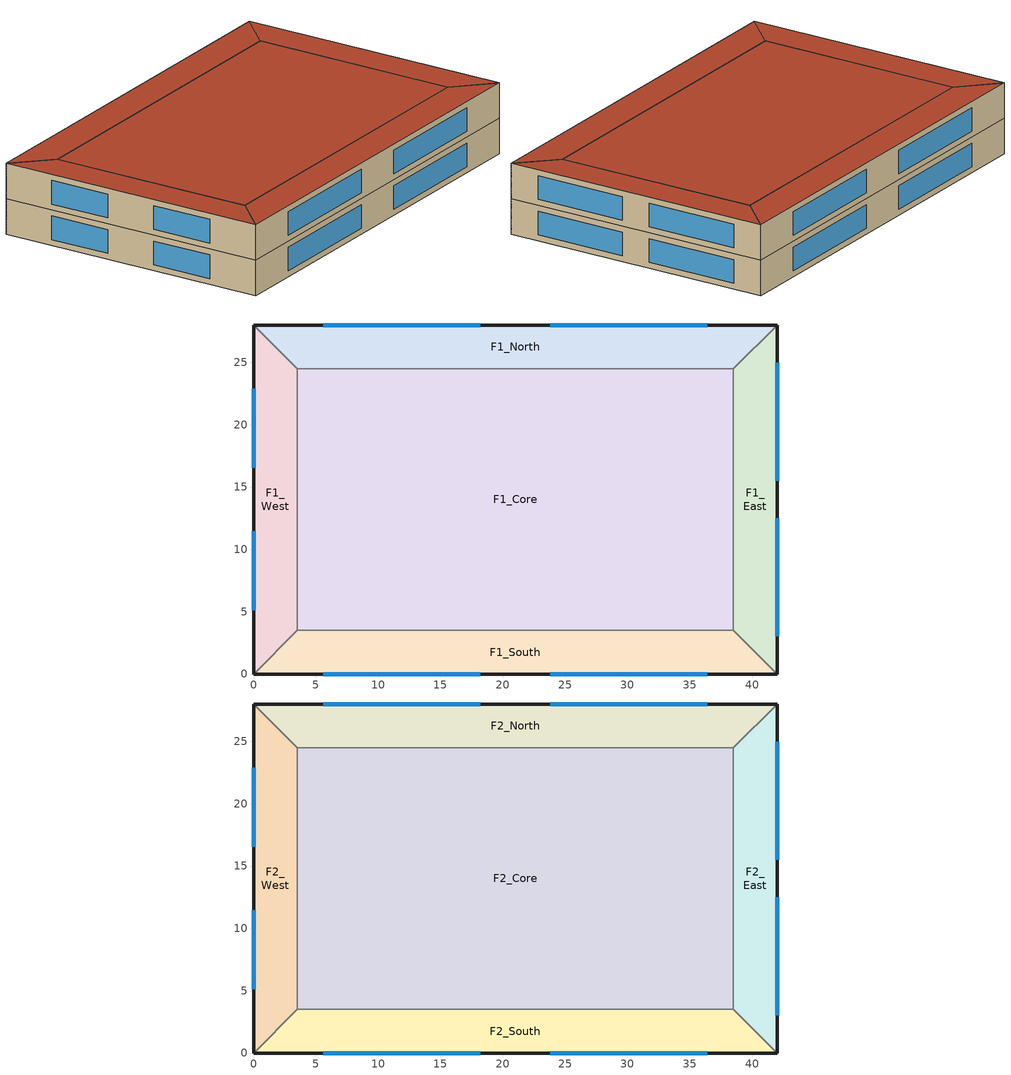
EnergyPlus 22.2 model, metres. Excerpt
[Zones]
F1_South
 floor ground (Slab_Cons): 3.5,3.5 38.5,3.5 42,0 0,0 z0
 wall outside (ExtWall_Cons): 0,0 42,0 z0:3.6
 wall to F1_East (Partition_Cons): 42,0 38.5,3.5 z0:3.6
 wall to F1_Core (Partition_Cons): 38.5,3.5 3.5,3.5 z0:3.6
 wall to F1_West (Partition_Cons): 3.5,3.5 0,0 z0:3.6
 window (Win_Cons): 5.6,0 18.2,0 / 23.8,0 36.4,0 z0.6:3
F1_East
 floor ground (Slab_Cons): 38.5,3.5 38.5,24.5 42,28 42,0 z0
 wall outside (ExtWall_Cons): 42,0 42,28 z0:3.6
 wall to F1_North (Partition_Cons): 42,28 38.5,24.5 z0:3.6
 wall to F1_Core (Partition_Cons): 38.5,24.5 38.5,3.5 z0:3.6
 window (Win_Cons): 42,3.03 42,12.48 / 42,15.52 42,24.97 z0.6:3
F1_North
 floor ground (Slab_Cons): 38.5,24.5 3.5,24.5 0,28 42,28 z0
 wall outside (ExtWall_Cons): 42,28 0,28 z0:3.6
 wall to F1_West (Partition_Cons): 0,28 3.5,24.5 z0:3.6
 wall to F1_Core (Partition_Cons): 3.5,24.5 38.5,24.5 z0:3.6
 window (Win_Cons): 36.4,28 23.8,28 / 18.2,28 5.6,28 z0.6:3
F1_West
 floor ground (Slab_Cons): 3.5,24.5 3.5,3.5 0,0 0,28 z0
 wall outside (ExtWall_Cons): 0,28 0,0 z0:3.6
 wall to F1_Core (Partition_Cons): 3.5,3.5 3.5,24.5 z0:3.6
 window (Win_Cons): 0,22.87 0,16.57 / 0,11.43 0,5.13 z0.6:3
F1_Core
 floor ground (Slab_Cons): 3.5,24.5 38.5,24.5 38.5,3.5 3.5,3.5 z0
F2_South
 floor to F1_South (IntFloor_Cons): 3.5,3.5 38.5,3.5 42,0 0,0 z3.6
 wall outside (ExtWall_Cons): 0,0 42,0 z3.6:7.2
 wall to F2_East (Partition_Cons): 42,0 38.5,3.5 z3.6:7.2
 wall to F2_Core (Partition_Cons): 38.5,3.5 3.5,3.5 z3.6:7.2
 wall to F2_West (Partition_Cons): 3.5,3.5 0,0 z3.6:7.2
 window (Win_Cons): 5.6,0 18.2,0 / 23.8,0 36.4,0 z4.2:6.6
 roof outside (Roof_Cons): 0,0 42,0 38.5,3.5 3.5,3.5 z7.2
F2_East
 floor to F1_East (IntFloor_Cons): 38.5,3.5 38.5,24.5 42,28 42,0 z3.6
 wall outside (ExtWall_Cons): 42,0 42,28 z3.6:7.2
 wall to F2_North (Partition_Cons): 42,28 38.5,24.5 z3.6:7.2
 wall to F2_Core (Partition_Cons): 38.5,24.5 38.5,3.5 z3.6:7.2
 window (Win_Cons): 42,3.03 42,12.48 / 42,15.52 42,24.97 z4.2:6.6
 roof outside (Roof_Cons): 42,0 42,28 38.5,24.5 38.5,3.5 z7.2
F2_North
 floor to F1_North (IntFloor_Cons): 38.5,24.5 3.5,24.5 0,28 42,28 z3.6
 wall outside (ExtWall_Cons): 42,28 0,28 z3.6:7.2
 wall to F2_West (Partition_Cons): 0,28 3.5,24.5 z3.6:7.2
 wall to F2_Core (Partition_Cons): 3.5,24.5 38.5,24.5 z3.6:7.2
 window (Win_Cons): 36.4,28 23.8,28 / 18.2,28 5.6,28 z4.2:6.6
 roof outside (Roof_Cons): 42,28 0,28 3.5,24.5 38.5,24.5 z7.2
F2_West
 floor to F1_West (IntFloor_Cons): 3.5,24.5 3.5,3.5 0,0 0,28 z3.6
 wall outside (ExtWall_Cons): 0,28 0,0 z3.6:7.2
 wall to F2_Core (Partition_Cons): 3.5,3.5 3.5,24.5 z3.6:7.2
 window (Win_Cons): 0,22.87 0,16.57 / 0,11.43 0,5.13 z4.2:6.6
 roof outside (Roof_Cons): 0,28 0,0 3.5,3.5 3.5,24.5 z7.2
F2_Core
 floor to F1_Core (IntFloor_Cons): 3.5,24.5 38.5,24.5 38.5,3.5 3.5,3.5 z3.6
 roof outside (Roof_Cons): 3.5,3.5 38.5,3.5 38.5,24.5 3.5,24.5 z7.2
[Site:Location]
Washington Dc Dulles IntL Ar_VA_USA Design_Conditions: 38.98, -77.47, -5, 82
[SizingPeriod:DesignDay]
Washington Dc Dulles IntL Ar Ann Htg 99.6% Condns DB: 1, 21, WinterDesignDay, -11.8, 0, DefaultMultipliers, , Wetbulb, -11.8, , , , , 100344, 2.7, 310, No, No, No, ASHRAEClearSky, , , , , 0
Washington Dc Dulles IntL Ar Ann Clg .4% Condns DB=>MWB: 7, 21, SummerDesignDay, 34.1, 11.4, DefaultMultipliers, , Wetbulb, 23.9, , , , , 100344, 4, 290, No, No, No, ASHRAETau, , , 0.544, 1.787
[Building]
TE-test-05: 15, Suburbs, 0.04, 0.4, FullInteriorAndExterior, 25, 6
[Material]
Concrete200: MediumRough, 0.2032, 1.311, 2240, 836.8, 0.9, 0.7, 0.7
Gypsum13: MediumRough, 0.0127, 0.16, 784.9, 830, 0.9, 0.7, 0.7
Membrane10: MediumRough, 0.0095, 0.16, 1121.3, 1460, 0.9, 0.7, 0.7
MetalDeck: MediumRough, 0.0015, 45.006, 7680, 418.4, 0.9, 0.7, 0.7
Concrete100: MediumRough, 0.1016, 1.311, 2240, 836.8, 0.9, 0.7, 0.7
Carpet: MediumRough, 0.0127, 0.06, 288, 1380, 0.9, 0.7, 0.7
WallIns: MediumRough, 0.11011, 0.049, 265, 836.8, 0.9, 0.7, 0.7
RoofIns: MediumRough, 0.20344, 0.049, 265, 836.8, 0.9, 0.7, 0.7
[Construction]
ExtWall_Cons: Concrete200, WallIns, Gypsum13
Roof_Cons: Membrane10, RoofIns, MetalDeck
Slab_Cons: Concrete100, Carpet
IntFloor_Cons: Carpet, Concrete100
Partition_Cons: Gypsum13, Gypsum13
Win_Cons: Glazing
[WindowMaterial:SimpleGlazingSystem]
Glazing: 1.4, 0.28, 0.35
[Zone]
F1_South; F1_East; F1_North; F1_West; F1_Core; F2_South; F2_East; F2_North; F2_West; F2_Core: 0, 0, 0, 0, 1, 1, autocalculate, autocalculate
[People]
F1_South_People: F1_South, OCC_SCH, Area/Person, , , 4, 0.3, autocalculate, ACTIVITY_SCH
F1_East_People: F1_East, OCC_SCH, Area/Person, , , 4, 0.3, autocalculate, ACTIVITY_SCH
F1_North_People: F1_North, OCC_SCH, Area/Person, , , 4, 0.3, autocalculate, ACTIVITY_SCH
F1_West_People: F1_West, OCC_SCH, Area/Person, , , 4, 0.3, autocalculate, ACTIVITY_SCH
F1_Core_People: F1_Core, OCC_SCH, Area/Person, , , 4, 0.3, autocalculate, ACTIVITY_SCH
F2_South_People: F2_South, OCC_SCH, Area/Person, , , 4, 0.3, autocalculate, ACTIVITY_SCH
F2_East_People: F2_East, OCC_SCH, Area/Person, , , 4, 0.3, autocalculate, ACTIVITY_SCH
F2_North_People: F2_North, OCC_SCH, Area/Person, , , 4, 0.3, autocalculate, ACTIVITY_SCH
F2_West_People: F2_West, OCC_SCH, Area/Person, , , 4, 0.3, autocalculate, ACTIVITY_SCH
F2_Core_People: F2_Core, OCC_SCH, Area/Person, , , 4, 0.3, autocalculate, ACTIVITY_SCH
[Lights]
F1_South_Lights: F1_South, LTG_SCH, Watts/Area, , 8.1, , 0, 0.7, 0.2, 1
F1_East_Lights: F1_East, LTG_SCH, Watts/Area, , 8.1, , 0, 0.7, 0.2, 1
F1_North_Lights: F1_North, LTG_SCH, Watts/Area, , 8.1, , 0, 0.7, 0.2, 1
F1_West_Lights: F1_West, LTG_SCH, Watts/Area, , 8.1, , 0, 0.7, 0.2, 1
F1_Core_Lights: F1_Core, LTG_SCH, Watts/Area, , 8.1, , 0, 0.7, 0.2, 1
F2_South_Lights: F2_South, LTG_SCH, Watts/Area, , 8.1, , 0, 0.7, 0.2, 1
F2_East_Lights: F2_East, LTG_SCH, Watts/Area, , 8.1, , 0, 0.7, 0.2, 1
F2_North_Lights: F2_North, LTG_SCH, Watts/Area, , 8.1, , 0, 0.7, 0.2, 1
F2_West_Lights: F2_West, LTG_SCH, Watts/Area, , 8.1, , 0, 0.7, 0.2, 1
F2_Core_Lights: F2_Core, LTG_SCH, Watts/Area, , 8.1, , 0, 0.7, 0.2, 1
[ElectricEquipment]
F1_South_Equip: F1_South, EQP_SCH, Watts/Area, , 7.4, , 0, 0.5, 0
F1_East_Equip: F1_East, EQP_SCH, Watts/Area, , 7.4, , 0, 0.5, 0
F1_North_Equip: F1_North, EQP_SCH, Watts/Area, , 7.4, , 0, 0.5, 0
F1_West_Equip: F1_West, EQP_SCH, Watts/Area, , 7.4, , 0, 0.5, 0
F1_Core_Equip: F1_Core, EQP_SCH, Watts/Area, , 7.4, , 0, 0.5, 0
F2_South_Equip: F2_South, EQP_SCH, Watts/Area, , 7.4, , 0, 0.5, 0
F2_East_Equip: F2_East, EQP_SCH, Watts/Area, , 7.4, , 0, 0.5, 0
F2_North_Equip: F2_North, EQP_SCH, Watts/Area, , 7.4, , 0, 0.5, 0
F2_West_Equip: F2_West, EQP_SCH, Watts/Area, , 7.4, , 0, 0.5, 0
F2_Core_Equip: F2_Core, EQP_SCH, Watts/Area, , 7.4, , 0, 0.5, 0
[ZoneInfiltration:DesignFlowRate]
F1_South_Infil: F1_South, ALWAYS_ON, AirChanges/Hour, , , , 0.1, 1, 0, 0, 0
F1_East_Infil: F1_East, ALWAYS_ON, AirChanges/Hour, , , , 0.1, 1, 0, 0, 0
F1_North_Infil: F1_North, ALWAYS_ON, AirChanges/Hour, , , , 0.1, 1, 0, 0, 0
F1_West_Infil: F1_West, ALWAYS_ON, AirChanges/Hour, , , , 0.1, 1, 0, 0, 0
F1_Core_Infil: F1_Core, ALWAYS_ON, AirChanges/Hour, , , , 0.1, 1, 0, 0, 0
F2_South_Infil: F2_South, ALWAYS_ON, AirChanges/Hour, , , , 0.1, 1, 0, 0, 0
F2_East_Infil: F2_East, ALWAYS_ON, AirChanges/Hour, , , , 0.1, 1, 0, 0, 0
F2_North_Infil: F2_North, ALWAYS_ON, AirChanges/Hour, , , , 0.1, 1, 0, 0, 0
F2_West_Infil: F2_West, ALWAYS_ON, AirChanges/Hour, , , , 0.1, 1, 0, 0, 0
F2_Core_Infil: F2_Core, ALWAYS_ON, AirChanges/Hour, , , , 0.1, 1, 0, 0, 0
[HVACTemplate:Thermostat]
Tstat: HTGSETP_SCH, , CLGSETP_SCH
[HVACTemplate:Zone:IdealLoadsAirSystem]
F1_South; F1_East; F1_North; F1_West; F1_Core; F2_South; F2_East; F2_North; F2_West; F2_Core: Tstat
[Schedule:Compact]
ALWAYS_ON: Fraction, Through: 12/31, For: AllDays, Until: 24:00, 1
OCC_SCH: Fraction, Through: 12/31, For: Weekdays SummerDesignDay WinterDesignDay, Until: 07:00, 0, Until: 16:00, 1, Until: 24:00, 0, For: AllOtherDays, Until: 24:00, 0
LTG_SCH: Fraction, Through: 12/31, For: Weekdays SummerDesignDay WinterDesignDay, Until: 07:00, 0.15, Until: 16:00, 0.9, Until: 24:00, 0.15, For: AllOtherDays, Until: 24:00, 0.15
EQP_SCH: Fraction, Through: 12/31, For: Weekdays SummerDesignDay WinterDesignDay, Until: 07:00, 0.3, Until: 16:00, 0.9, Until: 24:00, 0.3, For: AllOtherDays, Until: 24:00, 0.3
HTGSETP_SCH: Temperature, Through: 12/31, For: Weekdays SummerDesignDay WinterDesignDay, Until: 07:00, 14.5, Until: 16:00, 21.5, Until: 24:00, 14.5, For: AllOtherDays, Until: 24:00, 14.5
CLGSETP_SCH: Temperature, Through: 12/31, For: Weekdays SummerDesignDay WinterDesignDay, Until: 07:00, 28, Until: 16:00, 25, Until: 24:00, 28, For: AllOtherDays, Until: 24:00, 28
ACTIVITY_SCH: Any, Through: 12/31, For: AllDays, Until: 24:00, 110
